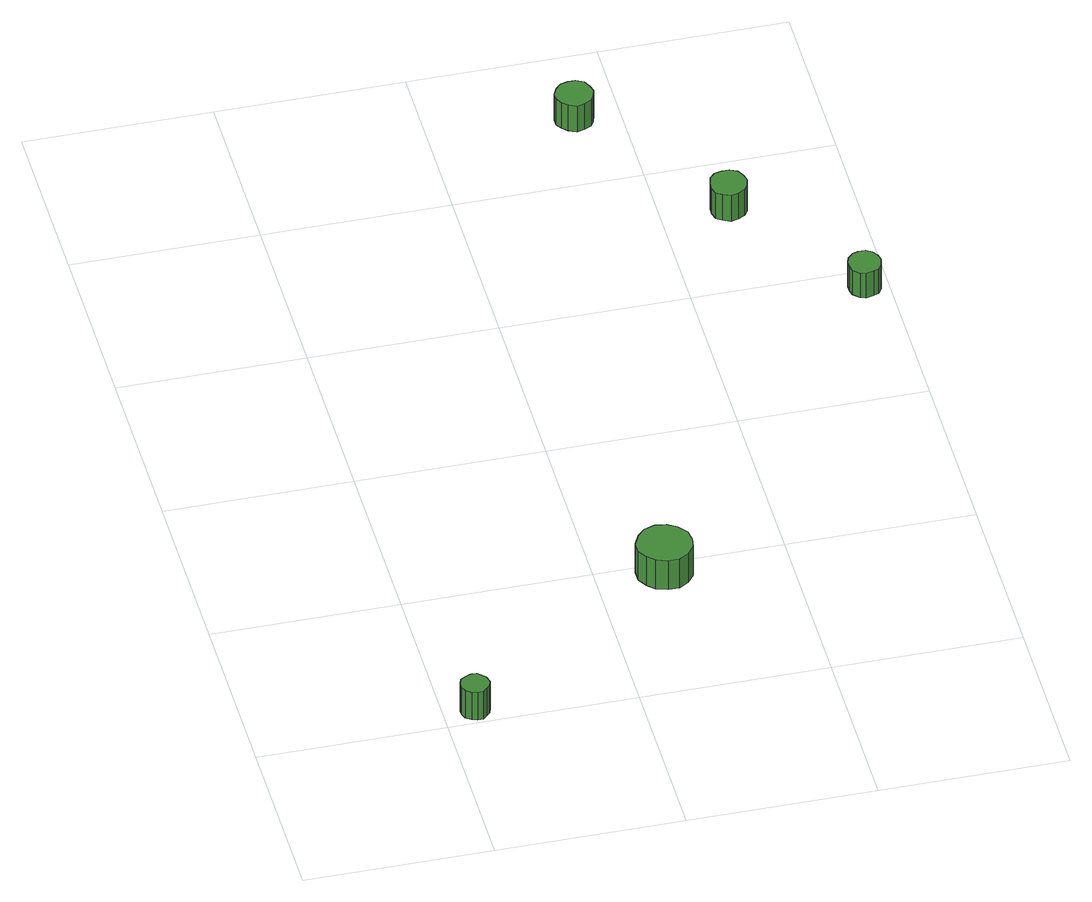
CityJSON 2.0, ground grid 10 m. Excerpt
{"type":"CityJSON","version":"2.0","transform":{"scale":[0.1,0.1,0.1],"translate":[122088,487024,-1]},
"CityObjects":{
"tree1":{"type":"SolitaryVegetationObject","attributes":{"function":"something"},"geometry":[{"type":"MultiSurface","lod":"1","boundaries":[[[0,1,2,3,4,5,6,7,8,9,10,11,12,13,14]],[[15,16,17,18,19,20,21,22,23,24,25,26,27,28,29]],[[0,29,28,1]],[[1,28,27,2]],[[2,27,26,3]],[[3,26,25,4]],[[4,25,24,5]],[[5,24,23,6]],[[6,23,22,7]],[[7,22,21,8]],[[8,21,20,9]],[[9,20,19,10]],[[10,19,18,11]],[[11,18,17,12]],[[12,17,16,13]],[[13,16,15,14]],[[14,15,29,0]]]}]},
"tree2":{"type":"SolitaryVegetationObject","attributes":{"function":"something"},"geometry":[{"type":"MultiSurface","lod":"1","boundaries":[[[30,31,32,33,34,35,36,37,38,39,40,41,42,43,44]],[[45,46,47,48,49,50,51,52,53,54,55,56,57,58,59]],[[30,59,58,31]],[[31,58,57,32]],[[32,57,56,33]],[[33,56,55,34]],[[34,55,54,35]],[[35,54,53,36]],[[36,53,52,37]],[[37,52,51,38]],[[38,51,50,39]],[[39,50,49,40]],[[40,49,48,41]],[[41,48,47,42]],[[42,47,46,43]],[[43,46,45,44]],[[44,45,59,30]]]}]},
"tree3":{"type":"SolitaryVegetationObject","attributes":{"function":"something"}},
"tree4":{"type":"SolitaryVegetationObject","attributes":{"function":"something"},"geometry":[{"type":"MultiSurface","lod":"1","boundaries":[[[60,61,62,63,64,65,66,67,68,69,70,71,72,73,74]],[[75,76,77,78,79,80,81,82,83,84,85,86,87,88,89]],[[60,89,88,61]],[[61,88,87,62]],[[62,87,86,63]],[[63,86,85,64]],[[64,85,84,65]],[[65,84,83,66]],[[66,83,82,67]],[[67,82,81,68]],[[68,81,80,69]],[[69,80,79,70]],[[70,79,78,71]],[[71,78,77,72]],[[72,77,76,73]],[[73,76,75,74]],[[74,75,89,60]]]}]},
"tree5":{"type":"SolitaryVegetationObject","attributes":{"function":"something"},"geometry":[{"type":"MultiSurface","lod":"1","boundaries":[[[90,91,92,93,94,95,96,97,98,99,100,101,102,103,104]],[[105,106,107,108,109,110,111,112,113,114,115,116,117,118,119]],[[90,119,118,91]],[[91,118,117,92]],[[92,117,116,93]],[[93,116,115,94]],[[94,115,114,95]],[[95,114,113,96]],[[96,113,112,97]],[[97,112,111,98]],[[98,111,110,99]],[[99,110,109,100]],[[100,109,108,101]],[[101,108,107,102]],[[102,107,106,103]],[[103,106,105,104]],[[104,105,119,90]]]}]},
"tree6":{"type":"SolitaryVegetationObject","attributes":{"function":"something"},"geometry":[{"type":"MultiSurface","lod":"1","boundaries":[[[120,121,122,123,124,125,126,127,128,129,130,131,132,133,134]],[[135,136,137,138,139,140,141,142,143,144,145,146,147,148,149]],[[120,149,148,121]],[[121,148,147,122]],[[122,147,146,123]],[[123,146,145,124]],[[124,145,144,125]],[[125,144,143,126]],[[126,143,142,127]],[[127,142,141,128]],[[128,141,140,129]],[[129,140,139,130]],[[130,139,138,131]],[[131,138,137,132]],[[132,137,136,133]],[[133,136,135,134]],[[134,135,149,120]]]}]}
},
"vertices":[
[24,8,29],[23,12,29],[21,14,29],[19,16,29],[16,16,29],[13,15,29],[10,13,29],[9,10,29],[9,7,29],[10,4,29],[13,2,29],[16,1,29],[19,1,29],[21,3,29],[23,5,29],[23,5,11],[21,3,11],[19,1,11],[16,1,11],[13,2,11],[10,4,11],[9,7,11],[9,10,11],[10,13,11],[13,15,11],[16,16,11],[19,16,11],[21,14,11],[23,12,11],[24,8,11],
[150,92,30],[149,98,30],[145,103,30],[140,106,30],[134,107,30],[128,105,30],[124,101,30],[121,95,30],[121,89,30],[124,84,30],[128,80,30],[134,78,30],[140,78,30],[145,81,30],[149,86,30],[149,86,11],[145,81,11],[140,78,11],[134,78,11],[128,80,11],[124,84,11],[121,89,11],[121,95,11],[124,101,11],[128,105,11],[134,107,11],[140,106,11],[145,103,11],[149,98,11],[150,92,11],
[186,451,27],[185,455,27],[183,459,27],[179,461,27],[175,461,27],[171,460,27],[168,457,27],[166,453,27],[166,449,27],[168,446,27],[171,443,27],[175,441,27],[179,442,27],[183,444,27],[185,447,27],[185,447,10],[183,444,10],[179,442,10],[175,441,10],[171,443,10],[168,446,10],[166,449,10],[166,453,10],[168,457,10],[171,460,10],[175,461,10],[179,461,10],[183,459,10],[185,455,10],[186,451,10],
[245,364,27],[244,368,27],[242,372,27],[238,374,27],[234,374,27],[230,373,27],[227,370,27],[226,366,27],[226,362,27],[227,358,27],[230,356,27],[234,354,27],[238,355,27],[242,357,27],[244,360,27],[244,360,10],[242,357,10],[238,355,10],[234,354,10],[230,356,10],[227,358,10],[226,362,10],[226,366,10],[227,370,10],[230,373,10],[234,374,10],[238,374,10],[242,372,10],[244,368,10],[245,364,10],
[296,287,27],[295,291,27],[293,294,27],[290,296,27],[286,296,27],[283,295,27],[280,292,27],[279,289,27],[279,285,27],[280,282,27],[283,279,27],[286,278,27],[290,279,27],[293,280,27],[295,283,27],[295,283,11],[293,280,11],[290,279,11],[286,278,11],[283,279,11],[280,282,11],[279,285,11],[279,289,11],[280,292,11],[283,295,11],[286,296,11],[290,296,11],[293,294,11],[295,291,11],[296,287,11]
]}
